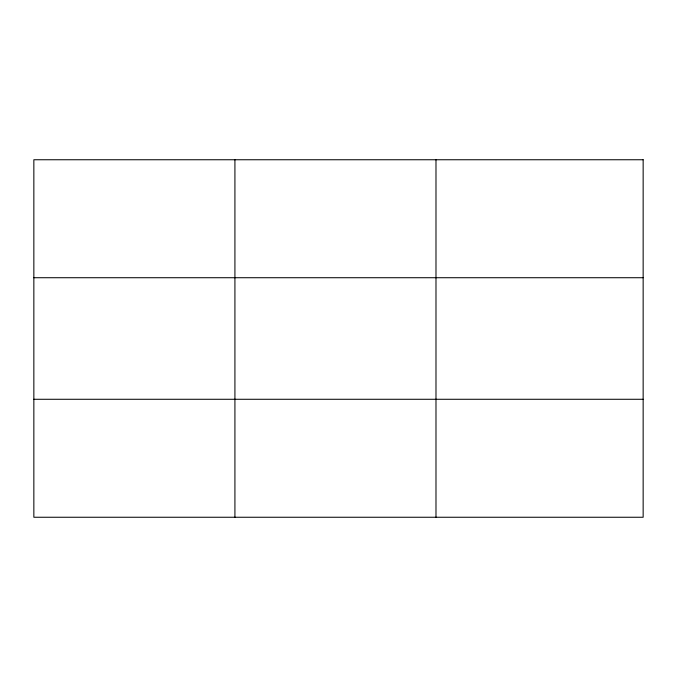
<?xml version="1.0" encoding="UTF-8"?>
<svg xmlns="http://www.w3.org/2000/svg" width="677" height="677" viewBox="0 0 677 677"><rect width="100%" height="100%" fill="white"/><g stroke="black" fill="none" stroke-linecap="round" stroke-linejoin="round"><path stroke-width="1.02" d="M234.919 159.747L234.919 517.253M435.988 159.747L435.988 517.253M33.85 277.722L643.15 277.722M33.85 399.278L643.15 399.278M643.15 159.747L643.15 517.253L33.85 517.253L33.85 159.747L643.15 159.747"/></g></svg>
